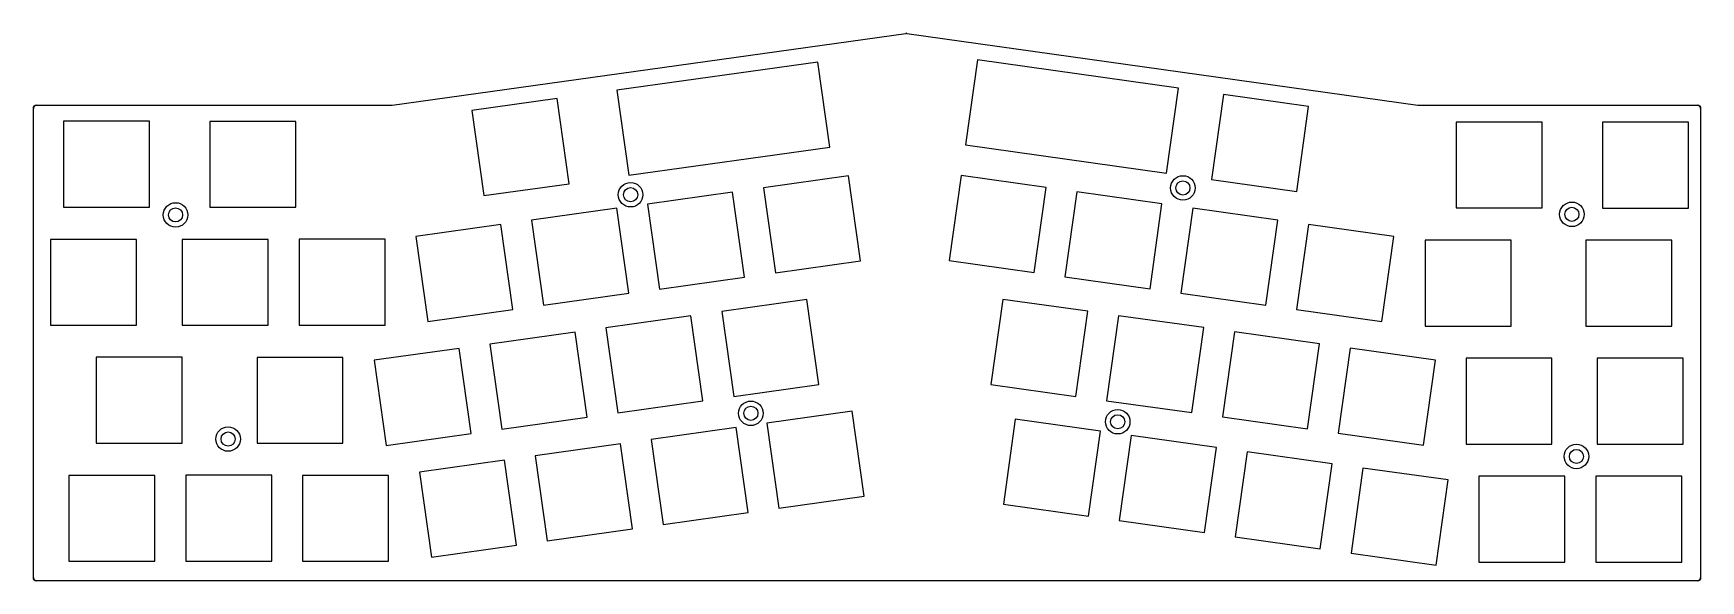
# Model space of a CAD drawing. Header units: millimetres. Extents: x -281 to -9, y 34 to 123.
import ezdxf

# ---------------------------------------------------------------- set-up
doc = ezdxf.new("R2010")
doc.units = ezdxf.units.MM
doc.layers.get('0').update_dxf_attribs({"linetype": 'CONTINUOUS'})

msp = doc.modelspace()

# ---------------------------------------------------------------- linework, layer by layer
for p, q in [((-222.409591, 111.738142), (-138.747409, 123.466458)), ((-138.608217, 123.466406), (-55.403882, 111.738192)), ((-280.336, 111.7333), (-222.479, 111.733301)), ((-55.334099, 111.733299), (-9.836, 111.7333)), ((-280.835999, 34.733701), (-280.836, 111.2333)), ((-9.336, 111.2333), (-9.336, 34.7337)), ((-9.836, 34.2337), (-280.336, 34.233701))]:
    msp.add_line(p, q)
msp.add_lwpolyline([(-280.835999, 34.733701), (-280.836, 111.2333, -0.4142135624), (-280.336, 111.7333), (-222.479, 111.733301, 0.0348312126), (-222.409591, 111.738142), (-138.747409, 123.466459, -0.0699364997), (-138.608217, 123.466406), (-55.403882, 111.738192, 0.0350199381), (-55.334099, 111.733299), (-9.836, 111.7333, -0.4142135624), (-9.336, 111.2333), (-9.336, 34.7337, -0.4142135624), (-9.836, 34.2337), (-280.336, 34.233701, -0.4142141482)], format="xyb", close=True)
for points in [[(-185.826, 114.1913), (-183.878, 100.3273), (-151.15, 104.9273), (-153.098, 118.7913)], [(-151.15, 104.9273), (-153.098, 118.7913), (-185.826, 114.1913), (-183.878, 100.3273)], [(-129.061, 105.2893), (-96.3323, 100.6893), (-94.3839, 114.5533), (-127.112, 119.1533)], [(-94.3839, 114.5533), (-127.112, 119.1533), (-129.061, 105.2893), (-96.3323, 100.6893)], [(-209.422, 110.8703), (-207.473999, 97.0062), (-193.61, 98.9546), (-195.558, 112.8183)], [(-195.558, 112.8183), (-209.422, 110.8703), (-207.473999, 97.0062), (-193.61, 98.9546)], [(-87.0337, 113.4983), (-88.9821, 99.6346), (-75.1183, 97.6862), (-73.1699, 111.5503)], [(-87.0337, 113.4983), (-88.9821, 99.6346), (-75.1183, 97.6862), (-73.1699, 111.5503)], [(-275.936, 95.1323), (-261.936, 95.1323), (-261.936, 109.1323), (-275.936, 109.1323)], [(-275.936, 95.1323), (-261.936, 95.1323), (-261.936, 109.1323), (-275.936, 109.1323)], [(-252.116, 109.1123), (-252.116, 95.1123), (-238.116, 95.1123), (-238.116, 109.1123)], [(-252.116, 109.1123), (-252.116, 95.1123), (-238.116, 95.1123), (-238.116, 109.1123)], [(-49.156, 95.0023), (-35.156, 95.0023), (-35.156, 109.0023), (-49.156, 109.0023)], [(-35.156, 95.0023), (-35.156, 109.0023), (-49.156, 109.0023), (-49.156, 95.0023)], [(-11.326, 108.9823), (-25.326, 108.9823), (-25.326, 94.9823), (-11.326, 94.9823)], [(-25.326, 94.9823), (-11.326, 94.9823), (-11.326, 108.9823), (-25.326, 108.9823)], [(-161.952, 98.3), (-160.003999, 84.4362), (-146.14, 86.3846), (-148.088, 100.2483)], [(-160.003999, 84.4362), (-146.14, 86.3846), (-148.088, 100.2483), (-161.952, 98.3)], [(-131.712, 86.4146), (-117.848, 84.4662), (-115.9, 98.33), (-129.764, 100.2783)], [(-129.764, 100.2783), (-131.712, 86.4146), (-117.848, 84.4662), (-115.9, 98.33)], [(-166.978, 97.5884), (-180.841999, 95.64), (-178.894, 81.7762), (-165.03, 83.7246)], [(-180.841999, 95.64), (-178.894, 81.7762), (-165.03, 83.7246), (-166.978, 97.5884)], [(-112.862, 83.7446), (-98.9983, 81.7962), (-97.0499, 95.66), (-110.913999, 97.6084)], [(-112.862, 83.7446), (-98.9983, 81.7962), (-97.0499, 95.66), (-110.913999, 97.6084)], [(-185.838, 94.9484), (-199.702, 93), (-197.754, 79.1362), (-183.89, 81.0846)], [(-197.754, 79.1362), (-183.89, 81.0846), (-185.838, 94.9484), (-199.702, 93)], [(-92.0437, 94.9684), (-93.9921, 81.1046), (-80.1283, 79.1562), (-78.1799, 93.02)], [(-92.0437, 94.9684), (-93.9921, 81.1046), (-80.1283, 79.1562), (-78.1799, 93.02)], [(-73.1737, 92.3184), (-75.1221, 78.4546), (-61.2583, 76.5062), (-59.3099, 90.37)], [(-61.2583, 76.5062), (-59.3099, 90.37), (-73.1737, 92.3184), (-75.1221, 78.4546)], [(-264.036, 75.8823), (-264.036, 89.8823), (-278.036, 89.8823), (-278.036, 75.8823)], [(-264.036, 89.8823), (-278.036, 89.8823), (-278.036, 75.8823), (-264.036, 75.8823)], [(-242.606, 89.8823), (-256.606, 89.8823), (-256.606, 75.8823), (-242.606, 75.8823)], [(-256.606, 75.8823), (-242.606, 75.8823), (-242.606, 89.8823), (-256.606, 89.8823)], [(-237.546, 89.8923), (-237.546, 75.8923), (-223.546, 75.8923), (-223.546, 89.8923)], [(-237.546, 75.8923), (-223.546, 75.8923), (-223.546, 89.8923), (-237.546, 89.8923)], [(-218.551999, 90.35), (-216.604, 76.4862), (-202.74, 78.4346), (-204.688, 92.2984)], [(-218.551999, 90.35), (-216.604, 76.4862), (-202.74, 78.4346), (-204.688, 92.2984)], [(-54.206, 75.7523), (-40.206, 75.7523), (-40.206, 89.7523), (-54.206, 89.7523)], [(-54.206, 89.7523), (-54.206, 75.7523), (-40.206, 75.7523), (-40.206, 89.7523)], [(-14.006, 75.7523), (-14.006, 89.7523), (-28.006, 89.7523), (-28.006, 75.7523)], [(-28.006, 75.7523), (-14.006, 75.7523), (-14.006, 89.7523), (-28.006, 89.7523)], [(-166.794, 64.2462), (-152.93, 66.1946), (-154.878, 80.0584), (-168.741999, 78.11)], [(-168.741999, 78.11), (-166.794, 64.2462), (-152.93, 66.1946), (-154.878, 80.0584)], [(-124.932, 66.234599), (-111.068, 64.2862), (-109.12, 78.15), (-122.984, 80.0984)], [(-109.12, 78.15), (-122.984, 80.0984), (-124.932, 66.234599), (-111.068, 64.2862)], [(-187.612, 75.46), (-185.664, 61.5962), (-171.8, 63.5446), (-173.748, 77.4084)], [(-187.612, 75.46), (-185.664, 61.5962), (-171.8, 63.5446), (-173.748, 77.4084)], [(-104.123999, 77.4384), (-106.072, 63.5746), (-92.2083, 61.6262), (-90.2599, 75.49)], [(-90.2599, 75.49), (-104.123999, 77.4384), (-106.072, 63.5746), (-92.2083, 61.6262)], [(-204.534, 58.9462), (-190.67, 60.8946), (-192.618, 74.7584), (-206.482, 72.81)], [(-204.534, 58.9462), (-190.67, 60.8946), (-192.618, 74.7584), (-206.482, 72.81)], [(-73.3483, 58.9762), (-71.3999, 72.84), (-85.2637, 74.7884), (-87.2121, 60.9246)], [(-87.2121, 60.9246), (-73.3483, 58.9762), (-71.3999, 72.84), (-85.2637, 74.7884)], [(-256.596, 70.6523), (-270.596, 70.6523), (-270.596, 56.6523), (-256.596, 56.6523)], [(-256.596, 56.6523), (-256.596, 70.6523), (-270.596, 70.6523), (-270.596, 56.6523)], [(-230.416, 56.6423), (-230.416, 70.6423), (-244.416, 70.6423), (-244.416, 56.6423)], [(-244.416, 70.6423), (-244.416, 56.6423), (-230.416, 56.6423), (-230.416, 70.6423)], [(-225.341999, 70.16), (-223.394, 56.2962), (-209.53, 58.2446), (-211.478, 72.1084)], [(-225.341999, 70.16), (-223.394, 56.2962), (-209.53, 58.2446), (-211.478, 72.1084)], [(-54.4783, 56.3262), (-52.5299, 70.19), (-66.3937, 72.1384), (-68.3421, 58.2746)], [(-66.3937, 72.1384), (-68.3421, 58.2746), (-54.4783, 56.3262), (-52.5299, 70.19)], [(-33.545999, 56.5123), (-33.545999, 70.5123), (-47.546, 70.5123), (-47.546, 56.5123)], [(-33.545999, 70.5123), (-47.546, 70.5123), (-47.546, 56.5123), (-33.545999, 56.5123)], [(-12.206, 70.5123), (-26.206, 70.5123), (-26.206, 56.5123), (-12.206, 56.5123)], [(-26.206, 56.5123), (-12.206, 56.5123), (-12.206, 70.5123), (-26.206, 70.5123)], [(-145.569999, 47.9946), (-147.518, 61.8584), (-161.382, 59.91), (-159.434, 46.0462)], [(-147.518, 61.8584), (-161.382, 59.91), (-159.434, 46.0462), (-145.569999, 47.9946)], [(-122.882, 46.6946), (-109.018, 44.7462), (-107.07, 58.61), (-120.934, 60.5584)], [(-122.882, 46.6946), (-109.018, 44.7462), (-107.07, 58.61), (-120.934, 60.5584)], [(-178.294, 43.4062), (-164.43, 45.3546), (-166.378, 59.2184), (-180.241999, 57.27)], [(-180.241999, 57.27), (-178.294, 43.4062), (-164.43, 45.3546), (-166.378, 59.2184)], [(-90.1383, 42.0962), (-88.1899, 55.96), (-102.054, 57.9084), (-104.002, 44.0446)], [(-90.1383, 42.0962), (-88.1899, 55.96), (-102.054, 57.9084), (-104.002, 44.0446)], [(-183.29, 42.6846), (-185.238, 56.5484), (-199.102, 54.6), (-197.154, 40.7362)], [(-183.29, 42.6846), (-185.238, 56.5484), (-199.102, 54.6), (-197.154, 40.7362)], [(-71.2783, 39.4462), (-69.3299, 53.31), (-83.1937, 55.2584), (-85.1421, 41.3946)], [(-69.3299, 53.31), (-83.1937, 55.2584), (-85.1421, 41.3946), (-71.2783, 39.4462)], [(-204.108, 53.8884), (-217.972, 51.94), (-216.024, 38.0762), (-202.16, 40.0246)], [(-202.16, 40.0246), (-204.108, 53.8884), (-217.972, 51.94), (-216.024, 38.0762)], [(-66.2721, 38.7346), (-52.4083, 36.7862), (-50.4599, 50.65), (-64.323699, 52.5984)], [(-50.4599, 50.65), (-64.323699, 52.5984), (-66.2721, 38.7346), (-52.4083, 36.7862)], [(-275.066, 51.3923), (-275.066, 37.3923), (-261.066, 37.3923), (-261.066, 51.3923)], [(-275.066, 37.3923), (-261.066, 37.3923), (-261.066, 51.3923), (-275.066, 51.3923)], [(-242.026, 37.4123), (-242.026, 51.4123), (-256.025999, 51.4123), (-256.025999, 37.4123)], [(-242.026, 51.4123), (-256.025999, 51.4123), (-256.025999, 37.4123), (-242.026, 37.4123)], [(-222.986, 37.4023), (-222.986, 51.4023), (-236.986, 51.4023), (-236.986, 37.4023)], [(-236.986, 51.4023), (-236.986, 37.4023), (-222.986, 37.4023), (-222.986, 51.4023)], [(-45.436, 37.2723), (-31.436, 37.2723), (-31.436, 51.2723), (-45.436, 51.2723)], [(-45.436, 37.2723), (-31.436, 37.2723), (-31.436, 51.2723), (-45.436, 51.2723)], [(-12.396, 37.2623), (-12.396, 51.2623), (-26.396, 51.2623), (-26.396, 37.2623)], [(-26.396, 51.2623), (-26.396, 37.2623), (-12.396, 37.2623), (-12.396, 51.2623)]]:
    msp.add_lwpolyline(points, close=True)
for centre, radius in [((-183.58, 97.16), 2), ((-183.58, 97.16), 1.15), ((-93.64, 98.26), 2), ((-93.64, 98.26), 1.15), ((-257.68, 93.86), 2), ((-30.3, 93.96), 2), ((-30.3, 93.96), 1.15), ((-257.68, 93.86), 1.15), ((-164, 61.52), 2), ((-164, 61.52), 1.15), ((-104.26, 60.15), 2), ((-104.26, 60.15), 1.15), ((-249.12, 57.33), 2), ((-249.12, 57.33), 1.15), ((-29.56, 54.49), 2), ((-29.56, 54.49), 1.15)]:
    msp.add_circle(centre, radius)
for centre, radius, start, end in [((-138.678, 122.9713), 0.5, 81.97726051, 97.97946997), ((-280.336, 111.2333), 0.5, 90, 180), ((-222.479, 112.233299), 0.499998, 270, 277.9795), ((-55.3341, 112.2333), 0.500001, 261.97740597, 270.00010597), ((-9.836, 111.2333), 0.5, 0, 90), ((-280.336, 34.7337), 0.499999, 179.99988541, 270), ((-9.836, 34.7337), 0.5, -90, 0)]:
    msp.add_arc(centre, radius, start, end)

doc.saveas('drawing.dxf')
